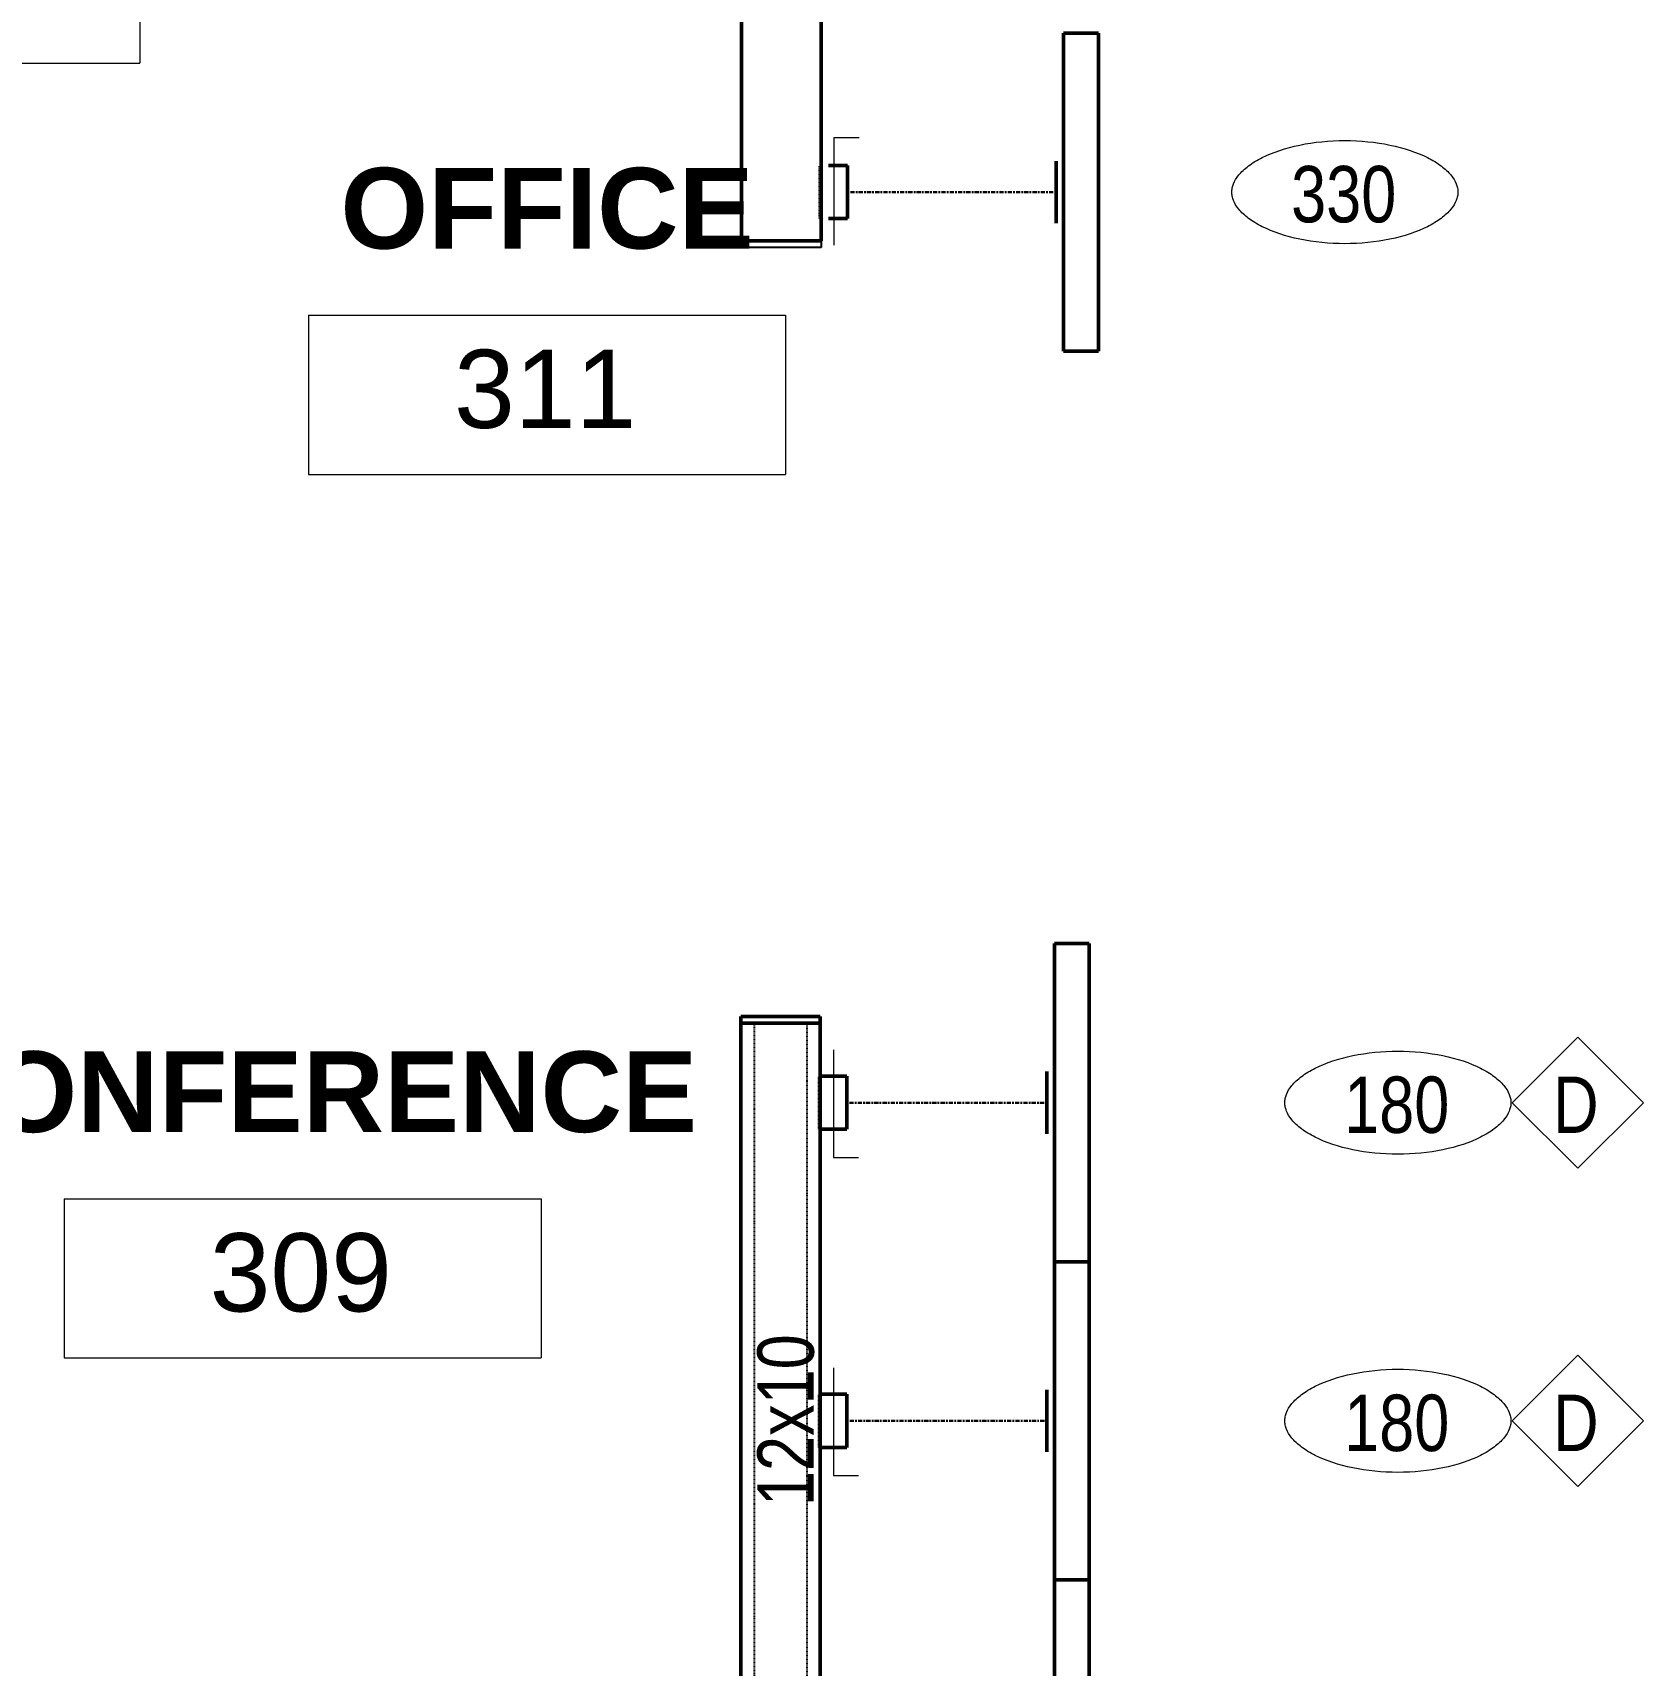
# Model space of a CAD drawing. Header units: inches. Extents: x 12453 to 15257, y -272 to 1517.
# Drawn here: x 14199.6 to 14442.7, y 917.9 to 1164.3 of the extents above; entities that cross this region are included whole.
import ezdxf

# ---------------------------------------------------------------- set-up
doc = ezdxf.new("R2010")
doc.units = ezdxf.units.IN
doc.header["$MEASUREMENT"] = 0
for name, pattern in [('Center', [1.2499999999999996, 0.2499999999999999, -0.1874999999999999, 0.625, -0.1874999999999999]), ('Hidden 1_16_', [0.09374999999999999, 0.06249999999999999, -0.03124999999999999]), ('Hidden 1_32_', [0.0625, 0.03125, -0.03125])]:
    doc.linetypes.add(name, pattern=pattern)
for name, color, linetype, lineweight in [('A-AREA-IDEN', 2, 'Continuous', 20), ('A-DETL-DEMO', 6, 'Continuous', 18), ('M-HVAC-CDFF', 50, 'Continuous', 50), ('M-HVAC-CDFF-IDEN', 2, 'Continuous', 20), ('M-HVAC-DUCT', 70, 'Continuous', 18), ('M-HVAC-DUCT-CNTR', 70, 'Continuous', 18), ('M-HVAC-DUCT-IDEN', 70, 'Continuous', 20)]:
    doc.layers.add(name, color=color, linetype=linetype, lineweight=lineweight)
doc.styles.add('Arial', font='arial.ttf', dxfattribs={"height": 11.80239520958082})
doc.styles.add('Arial_B', font='arialbd.ttf', dxfattribs={"height": 12.17707442258339})
doc.styles.add('Swis721 BT', font='swiss.ttf', dxfattribs={"width": 0.8, "height": 8.514637904468403})

# ---------------------------------------------------------------- blocks, each defined once
blk = doc.blocks.new('Plenum Slot Supply _TBD_ - 8_ RD INLET - TBDI _48_ Plenum_-2903884-3RD FLOOR PLAN - NEW')
at = {"layer": 'M-HVAC-CDFF'}
for p, q in [((24.00000000000034, 2.625000000006843), (-23.99999999999965, 2.625000000006843)), ((-23.99999999999965, 2.625000000006843), (-23.99999999999965, -2.624999999993161)), ((24.00000000000034, -2.624999999993161), (24.00000000000034, 2.625000000006843)), ((-23.99999999999965, -2.624999999993161), (24.00000000000034, -2.624999999993161)), ((-4.687499999999659, -3.750000000000286), (-2.062499999999699, -3.75000000000025)), ((-2.062499999999653, -3.75000000000025), (2.062500000000353, -3.75000000000025)), ((2.062500000000319, -3.75000000000025), (4.687500000000342, -3.750000000000286))]:
    blk.add_line(p, q, dxfattribs=at)
blk = doc.blocks.new('Plenum Slot Supply _TBD_ - 8_ RD INLET - TBDI _48_ Plenum_-3185735-3RD FLOOR PLAN - NEW')
at = {"layer": 'M-HVAC-CDFF'}
for p, q in [((24.00000000000034, 2.625000000006843), (-23.99999999999965, 2.625000000006843)), ((-23.99999999999965, 2.625000000006843), (-23.99999999999965, -2.624999999993161)), ((24.00000000000034, -2.624999999993161), (24.00000000000034, 2.625000000006843)), ((-23.99999999999965, -2.624999999993161), (24.00000000000034, -2.624999999993161)), ((-4.687499999999659, -3.750000000000286), (-2.062499999999699, -3.75000000000025)), ((-2.062499999999653, -3.75000000000025), (2.062500000000353, -3.75000000000025)), ((2.062500000000319, -3.75000000000025), (4.687500000000342, -3.750000000000286))]:
    blk.add_line(p, q, dxfattribs=at)
blk = doc.blocks.new('Rectangular Endcap - Standard-V184-3RD FLOOR PLAN - NEW')
at = {"layer": 'M-HVAC-DUCT', "lineweight": 25}
for p, q in [((2.252764407777021e-13, -6.000000000000386), (2.64998046896767e-13, 5.999999999999612)), ((2.451372438372345e-13, 5.999999999999612), (1.00000000000074, 5.999999999999609)), ((1.00000000000076, 5.999999999999609), (1.00000000000072, -6.000000000000389)), ((1.00000000000074, -6.000000000000389), (2.451372438372345e-13, -6.000000000000386))]:
    blk.add_line(p, q, dxfattribs=at)
blk = doc.blocks.new('Rectangular Endcap - Standard-2785041-3RD FLOOR PLAN - NEW')
at = {"layer": 'M-HVAC-DUCT', "lineweight": 50}
for p, q in [((2.252764407777021e-13, -6.000000000000386), (2.64998046896767e-13, 5.999999999999612)), ((2.451372438372345e-13, 5.999999999999612), (1.00000000000074, 5.999999999999609)), ((1.00000000000076, 5.999999999999609), (1.00000000000072, -6.000000000000389)), ((1.00000000000074, -6.000000000000389), (2.451372438372345e-13, -6.000000000000386))]:
    blk.add_line(p, q, dxfattribs=at)
blk = doc.blocks.new('Round Takeoff - Standard w_ VD-V212-3RD FLOOR PLAN - NEW')
at = {"layer": 'A-DETL-DEMO', "linetype": 'Hidden 1_16_', "lineweight": 30}
for p, q in [((-0.2399999999996937, 3.999999999999702), (-0.2399999999997071, -3.040999157929865e-13)), ((-0.2399999999996937, -3.066699092490638e-13), (-0.2399999999997071, -4.000000000000414))]:
    blk.add_line(p, q, dxfattribs=at)
at = {"layer": 'M-HVAC-DUCT'}
for p, q in [((2.003420426543728, 7.999999999999659), (2.003420426543702, -8.250000000000332)), ((2.003420426543702, -8.25000000000033), (5.753420426543704, -8.250000000000343))]:
    blk.add_line(p, q, dxfattribs=at)
at = {"layer": 'M-HVAC-DUCT', "lineweight": 50}
for p, q in [((1.125000000012278, 3.999999999998578), (4.000000000014096, 3.999999999998578)), ((4.000000000000283, -3.221837536606543e-13), (4.000000000000294, 3.999999999999709)), ((4.000000000000283, -4.000000000000406), (4.000000000000294, -3.247537471167313e-13)), ((4.000000000014096, -4.000000000001477), (1.125000000012278, -4.000000000001477))]:
    blk.add_line(p, q, dxfattribs=at)
blk = doc.blocks.new('Round Takeoff - Standard w_ VD-V214-3RD FLOOR PLAN - NEW')
at = {"layer": 'A-DETL-DEMO', "linetype": 'Hidden 1_16_', "lineweight": 30}
for p, q in [((-0.2400000000038744, 4.000000000010004), (-3.41060513164848e-12, 4.000000000010004)), ((-0.2399999999998057, 4.000000000000414), (-0.2399999999997924, 3.325186224399847e-13)), ((-0.2399999999998057, 3.299486289839078e-13), (-0.2399999999997924, -3.999999999999702)), ((-4.092726157978176e-12, -3.99999999998954), (-0.2400000000038744, -3.99999999998954))]:
    blk.add_line(p, q, dxfattribs=at)
at = {"layer": 'M-HVAC-DUCT'}
for p, q in [((2.003420426543702, 8.25000000000033), (5.753420426543704, 8.250000000000343)), ((2.003420426543728, -7.999999999999659), (2.003420426543702, 8.250000000000332))]:
    blk.add_line(p, q, dxfattribs=at)
at = {"layer": 'M-HVAC-DUCT', "lineweight": 50}
for p, q in [((-2.728484105318784e-12, 4.000000000010686), (3.999999999995679, 4.000000000010686)), ((4.000000000000305, 2.9890503392581e-13), (4.000000000000294, 4.000000000000406)), ((4.000000000000305, -3.999999999999709), (4.000000000000294, 2.963350404697327e-13)), ((3.999999999996362, -3.99999999998954), (-4.092726157978176e-12, -3.99999999998954))]:
    blk.add_line(p, q, dxfattribs=at)
blk = doc.blocks.new('Diffuser Tag - Diffuser Tag _GPI_ - Airflow Only-1174567-3RD FLOOR PLAN - NEW')
at = {"layer": 'M-HVAC-CDFF-IDEN'}
for points, knots in [([(-0.2733821722393264, 8.234832660405194e-16), (-0.2733821722393264, 0.002120544972881543), (-0.2729835601545574, 0.00647847487141492), (-0.2703405630587479, 0.01531469710434119), (-0.2634260964460383, 0.02693955562540351), (-0.248144382122115, 0.04138758304565707), (-0.219066139123674, 0.05918199625253466), (-0.1685048339180955, 0.07621826088950157), (-0.09564779723932655, 0.0834729008052498), (-0.02279076056055762, 0.07621826088950127), (0.02777054464502081, 0.05918199625253412), (0.05684878764346215, 0.04138758304565641), (0.07213050196738555, 0.02693955562540276), (0.07904496858009517, 0.01531469710434035), (0.0816879656759046, 0.006478474871414024), (0.08208657776067356, 0.00212054497288066), (0.0820865777606736, -5.985621849243556e-17)], [-2.186510674934082e-15, -2.186510674934082e-15, -2.186510674934082e-15, -2.186510674934082e-15, 0.09817477042467884, 0.1963495408493599, 0.3926990816987219, 0.589048622548084, 0.7853981633974461, 1.17809724509617, 1.570796326794894, 1.963495408493618, 2.356194490192343, 2.552544031041704, 2.748893571891067, 2.945243112740429, 3.04341788316511, 3.141592653589791, 3.141592653589791, 3.141592653589791, 3.141592653589791]), ([(0.0820865777606736, -3.244976466198412e-18), (0.0820865777606736, -0.002120544972880719), (0.08168796567590463, -0.0064784748714141), (0.07904496858009527, -0.01531469710434032), (0.07213050196738575, -0.02693955562540273), (0.05684878764346234, -0.04138758304565628), (0.02777054464502117, -0.05918199625253387), (-0.02279076056055731, -0.07621826088950084), (-0.09564779723932616, -0.08347290080524901), (-0.1685048339180951, -0.07621826088950065), (-0.2190661391236737, -0.0591819962525334), (-0.248144382122115, -0.04138758304565567), (-0.2634260964460383, -0.02693955562540207), (-0.270340563058748, -0.01531469710433957), (-0.2729835601545574, -0.006478474871413342), (-0.2733821722393264, -0.002120544972879948), (-0.2733821722393264, 7.731000999696823e-16)], [3.14159265358979, 3.14159265358979, 3.14159265358979, 3.14159265358979, 3.239767424014471, 3.337942194439152, 3.534291735288514, 3.730641276137876, 3.926990816987239, 4.319689898685963, 4.712388980384687, 5.105088062083411, 5.497787143782135, 5.694136684631498, 5.89048622548086, 6.086835766330221, 6.185010536754902, 6.283185307179584, 6.283185307179584, 6.283185307179584, 6.283185307179584])]:
    blk.add_open_spline(points, degree=3, knots=knots, dxfattribs=at)
blk = doc.blocks.new('Diffuser Tag - Diffuser Tag _GPI_-1174565-3RD FLOOR PLAN - NEW')
at = {"layer": 'M-HVAC-CDFF-IDEN'}
for p, q in [((0.1871647027606747, 0.1031249999999986), (0.08403970276067355, 4.163336342344336e-17)), ((0.2902897027606737, -2.684050898205114e-15), (0.1871647027606747, 0.1031249999999986)), ((0.08403970276067355, 4.033232081646076e-17), (0.187164702760672, -0.1031250000000012)), ((0.1871647027606719, -0.1031250000000012), (0.2902897027606737, -2.664535259100375e-15))]:
    blk.add_line(p, q, dxfattribs=at)
for points, knots in [([(-0.2733821722393264, 8.234832660405194e-16), (-0.2733821722393264, 0.002120544972881543), (-0.2729835601545574, 0.00647847487141492), (-0.2703405630587479, 0.01531469710434119), (-0.2634260964460383, 0.02693955562540351), (-0.248144382122115, 0.04138758304565707), (-0.219066139123674, 0.05918199625253466), (-0.1685048339180955, 0.07621826088950157), (-0.09564779723932655, 0.0834729008052498), (-0.02279076056055762, 0.07621826088950127), (0.02777054464502081, 0.05918199625253412), (0.05684878764346215, 0.04138758304565641), (0.07213050196738555, 0.02693955562540276), (0.07904496858009517, 0.01531469710434035), (0.0816879656759046, 0.006478474871414024), (0.08208657776067356, 0.00212054497288066), (0.0820865777606736, -5.985621849243556e-17)], [-2.186510674934082e-15, -2.186510674934082e-15, -2.186510674934082e-15, -2.186510674934082e-15, 0.09817477042467884, 0.1963495408493599, 0.3926990816987219, 0.589048622548084, 0.7853981633974461, 1.17809724509617, 1.570796326794894, 1.963495408493618, 2.356194490192343, 2.552544031041704, 2.748893571891067, 2.945243112740429, 3.04341788316511, 3.141592653589791, 3.141592653589791, 3.141592653589791, 3.141592653589791]), ([(0.0820865777606736, -3.244976466198412e-18), (0.0820865777606736, -0.002120544972880719), (0.08168796567590463, -0.0064784748714141), (0.07904496858009527, -0.01531469710434032), (0.07213050196738575, -0.02693955562540273), (0.05684878764346234, -0.04138758304565628), (0.02777054464502117, -0.05918199625253387), (-0.02279076056055731, -0.07621826088950084), (-0.09564779723932616, -0.08347290080524901), (-0.1685048339180951, -0.07621826088950065), (-0.2190661391236737, -0.0591819962525334), (-0.248144382122115, -0.04138758304565567), (-0.2634260964460383, -0.02693955562540207), (-0.270340563058748, -0.01531469710433957), (-0.2729835601545574, -0.006478474871413342), (-0.2733821722393264, -0.002120544972879948), (-0.2733821722393264, 7.731000999696823e-16)], [3.14159265358979, 3.14159265358979, 3.14159265358979, 3.14159265358979, 3.239767424014471, 3.337942194439152, 3.534291735288514, 3.730641276137876, 3.926990816987239, 4.319689898685963, 4.712388980384687, 5.105088062083411, 5.497787143782135, 5.694136684631498, 5.89048622548086, 6.086835766330221, 6.185010536754902, 6.283185307179584, 6.283185307179584, 6.283185307179584, 6.283185307179584])]:
    blk.add_open_spline(points, degree=3, knots=knots, dxfattribs=at)
blk = doc.blocks.new('Room Tag - Room Tag-84095-3RD FLOOR PLAN - NEW')
at = {"layer": 'A-AREA-IDEN'}
for p, q in [((-0.3749999999999999, -0.06249999999999998), (-0.3749999999999999, -0.3124999999999999)), ((-0.3749999999999999, -0.06249999999999998), (0.3749999999999999, -0.06249999999999998)), ((0.3749999999999999, -0.06249999999999998), (0.3749999999999999, -0.3124999999999999)), ((-0.3749999999999999, -0.3124999999999999), (0.3749999999999999, -0.3124999999999999))]:
    blk.add_line(p, q, dxfattribs=at)

msp = doc.modelspace()

# ---------------------------------------------------------------- linework, layer by layer
at = {"layer": 'M-HVAC-DUCT', "lineweight": 50}
for p, q in [((14306.61762924951, 1132.841938973184), (14306.61762924951, 1298.422553631727)), ((14318.61762924951, 1132.841938973184), (14318.61762924951, 1298.422553631727)), ((14318.61762924951, 1132.841938973184), (14306.61762924951, 1132.841938973184)), ((14306.51082441526, 1014.797674876932), (14318.51082441526, 1014.797674876932)), ((14306.51082441526, 1014.797674876932), (14306.51082441526, 892.5863404166593)), ((14318.51082441526, 1014.797674876932), (14318.51082441526, 892.5863404166593))]:
    msp.add_line(p, q, dxfattribs=at)
at = {"layer": 'M-HVAC-DUCT', "linetype": 'Hidden 1_32_', "lineweight": 25}
for p, q in [((14308.51082441526, 1014.797674876932), (14308.51082441526, 892.5863404166593)), ((14316.51082441526, 669.122679696672), (14316.51082441526, 1014.797674876932))]:
    msp.add_line(p, q, dxfattribs=at)
at = {"layer": 'M-HVAC-DUCT-CNTR', "linetype": 'Center', "lineweight": 30}
for points in [[(14354.10354573067, 1140.190550271858), (14341.57973313821, 1140.190550271858), (14335.14144184196, 1140.190550271858), (14322.6176292495, 1140.190550271858)], [(14352.71491491014, 1002.797674876931), (14342.53575819641, 1002.797674876931), (14332.68998112898, 1002.797674876931), (14322.51082441526, 1002.797674876931)], [(14322.51082441526, 954.7976748769304), (14332.68998112898, 954.7976748769304), (14342.53575819641, 954.7976748769313), (14352.71491491014, 954.7976748769314)]]:
    msp.add_open_spline(points, degree=3, dxfattribs=at)

# ---------------------------------------------------------------- block references
at = {"layer": 'A-AREA-IDEN', "xscale": 95.99999999999994, "yscale": 95.99999999999994, "zscale": 95.99999999999994}
for p in [(14179.79022715088, 1189.655124682776), (14277.25955674152, 1127.602947175938), (14240.37629590031, 994.295367867869)]:
    msp.add_blockref('Room Tag - Room Tag-84095-3RD FLOOR PLAN - NEW', p, dxfattribs=at)
at = {"layer": 'M-HVAC-CDFF', "extrusion": (0, 0, -1)}
for name, p, rotation in [('Plenum Slot Supply _TBD_ - 8_ RD INLET - TBDI _48_ Plenum_-2903884-3RD FLOOR PLAN - NEW', (-14357.85354573067, 1140.190550271858), 90.00000000000034), ('Plenum Slot Supply _TBD_ - 8_ RD INLET - TBDI _48_ Plenum_-3185735-3RD FLOOR PLAN - NEW', (-14356.46491491014, 1002.797674876931), 89.99999999999997), ('Plenum Slot Supply _TBD_ - 8_ RD INLET - TBDI _48_ Plenum_-3185735-3RD FLOOR PLAN - NEW', (-14356.46491491014, 954.797674876931), 89.99999999999997), ('Plenum Slot Supply _TBD_ - 8_ RD INLET - TBDI _48_ Plenum_-3185735-3RD FLOOR PLAN - NEW', (-14356.46491491014, 906.797674876931), 89.99999999999997)]:
    msp.add_blockref(name, p, dxfattribs=dict(at, rotation=rotation))
at = {"layer": 'M-HVAC-CDFF-IDEN', "xscale": 95.99999999999994, "yscale": 95.99999999999994, "zscale": 95.99999999999994}
for name, p in [('Diffuser Tag - Diffuser Tag _GPI_ - Airflow Only-1174567-3RD FLOOR PLAN - NEW', (14406.85330384473, 1140.190550271858)), ('Diffuser Tag - Diffuser Tag _GPI_-1174565-3RD FLOOR PLAN - NEW', (14414.85330384474, 1002.797674876931)), ('Diffuser Tag - Diffuser Tag _GPI_-1174565-3RD FLOOR PLAN - NEW', (14414.85330384474, 954.7976748769306))]:
    msp.add_blockref(name, p, dxfattribs=at)
at = {"layer": 'M-HVAC-DUCT', "linetype": 'Hidden 1_16_', "lineweight": 30, "extrusion": (0, 0, -1), "rotation": 180}
for name, p in [('Round Takeoff - Standard w_ VD-V212-3RD FLOOR PLAN - NEW', (-14318.61762924951, 1140.190550271858)), ('Round Takeoff - Standard w_ VD-V214-3RD FLOOR PLAN - NEW', (-14318.51082441526, 1002.797674876931)), ('Round Takeoff - Standard w_ VD-V214-3RD FLOOR PLAN - NEW', (-14318.51082441526, 954.797674876931))]:
    msp.add_blockref(name, p, dxfattribs=at)
at = {"layer": 'M-HVAC-DUCT', "lineweight": 25, "rotation": 270}
msp.add_blockref('Rectangular Endcap - Standard-V184-3RD FLOOR PLAN - NEW', (14312.61762924951, 1132.841938973184), dxfattribs=at)
at = {"layer": 'M-HVAC-DUCT', "lineweight": 50, "rotation": 90}
msp.add_blockref('Rectangular Endcap - Standard-2785041-3RD FLOOR PLAN - NEW', (14312.51082441526, 1014.797674876931), dxfattribs=at)

# ---------------------------------------------------------------- texts
at = {"layer": 'A-AREA-IDEN', "lineweight": 9, "attachment_point": 2, "line_spacing_factor": 0.9385317878468562}
for s, insert, char_height, width, style in [('OFFICE', (14277.27026440787, 1143.852132591537), 12.17707442258339, 72.4319999999999, 'Arial_B'), ('311', (14276.98423281904, 1116.409857187872), 11.80239520958082, 32.83199999999996, 'Arial'), ('CONFERENCE', (14240.38700356665, 1010.544553283469), 12.17707442258339, 138.0959999999998, 'Arial_B'), ('309', (14240.10097197782, 983.1022778798039), 11.80239520958082, 32.83199999999996, 'Arial')]:
    msp.add_mtext(s, dxfattribs=dict(at, insert=insert, char_height=char_height, width=width, style=style))
at = {"layer": 'M-HVAC-CDFF-IDEN', "lineweight": 9, "char_height": 8.514637904468403, "attachment_point": 2, "line_spacing_factor": 1.006669768884753, "style": 'Swis721 BT'}
for s, insert, width in [('330', (14397.50034392603, 1144.143419877316), 18.79199999999998), ('180', (14405.50034392604, 1006.75054448239), 18.79199999999998), ('D', (14432.53387330068, 1006.75054448239), 7.991999999999991), ('180', (14405.50034392604, 958.7505444823893), 18.79199999999998), ('D', (14432.53387330068, 958.7505444823893), 7.991999999999991)]:
    msp.add_mtext(s, dxfattribs=dict(at, insert=insert, width=width))
at = {"layer": 'M-HVAC-DUCT-IDEN', "lineweight": 9, "insert": (14309.00719488939, 954.8924567572253), "char_height": 8.514637904468403, "width": 30.45599999999997, "attachment_point": 2, "rotation": 90, "line_spacing_factor": 1.006669768884753, "style": 'Swis721 BT'}
msp.add_mtext('12x10', dxfattribs=at)

doc.saveas('drawing.dxf')
